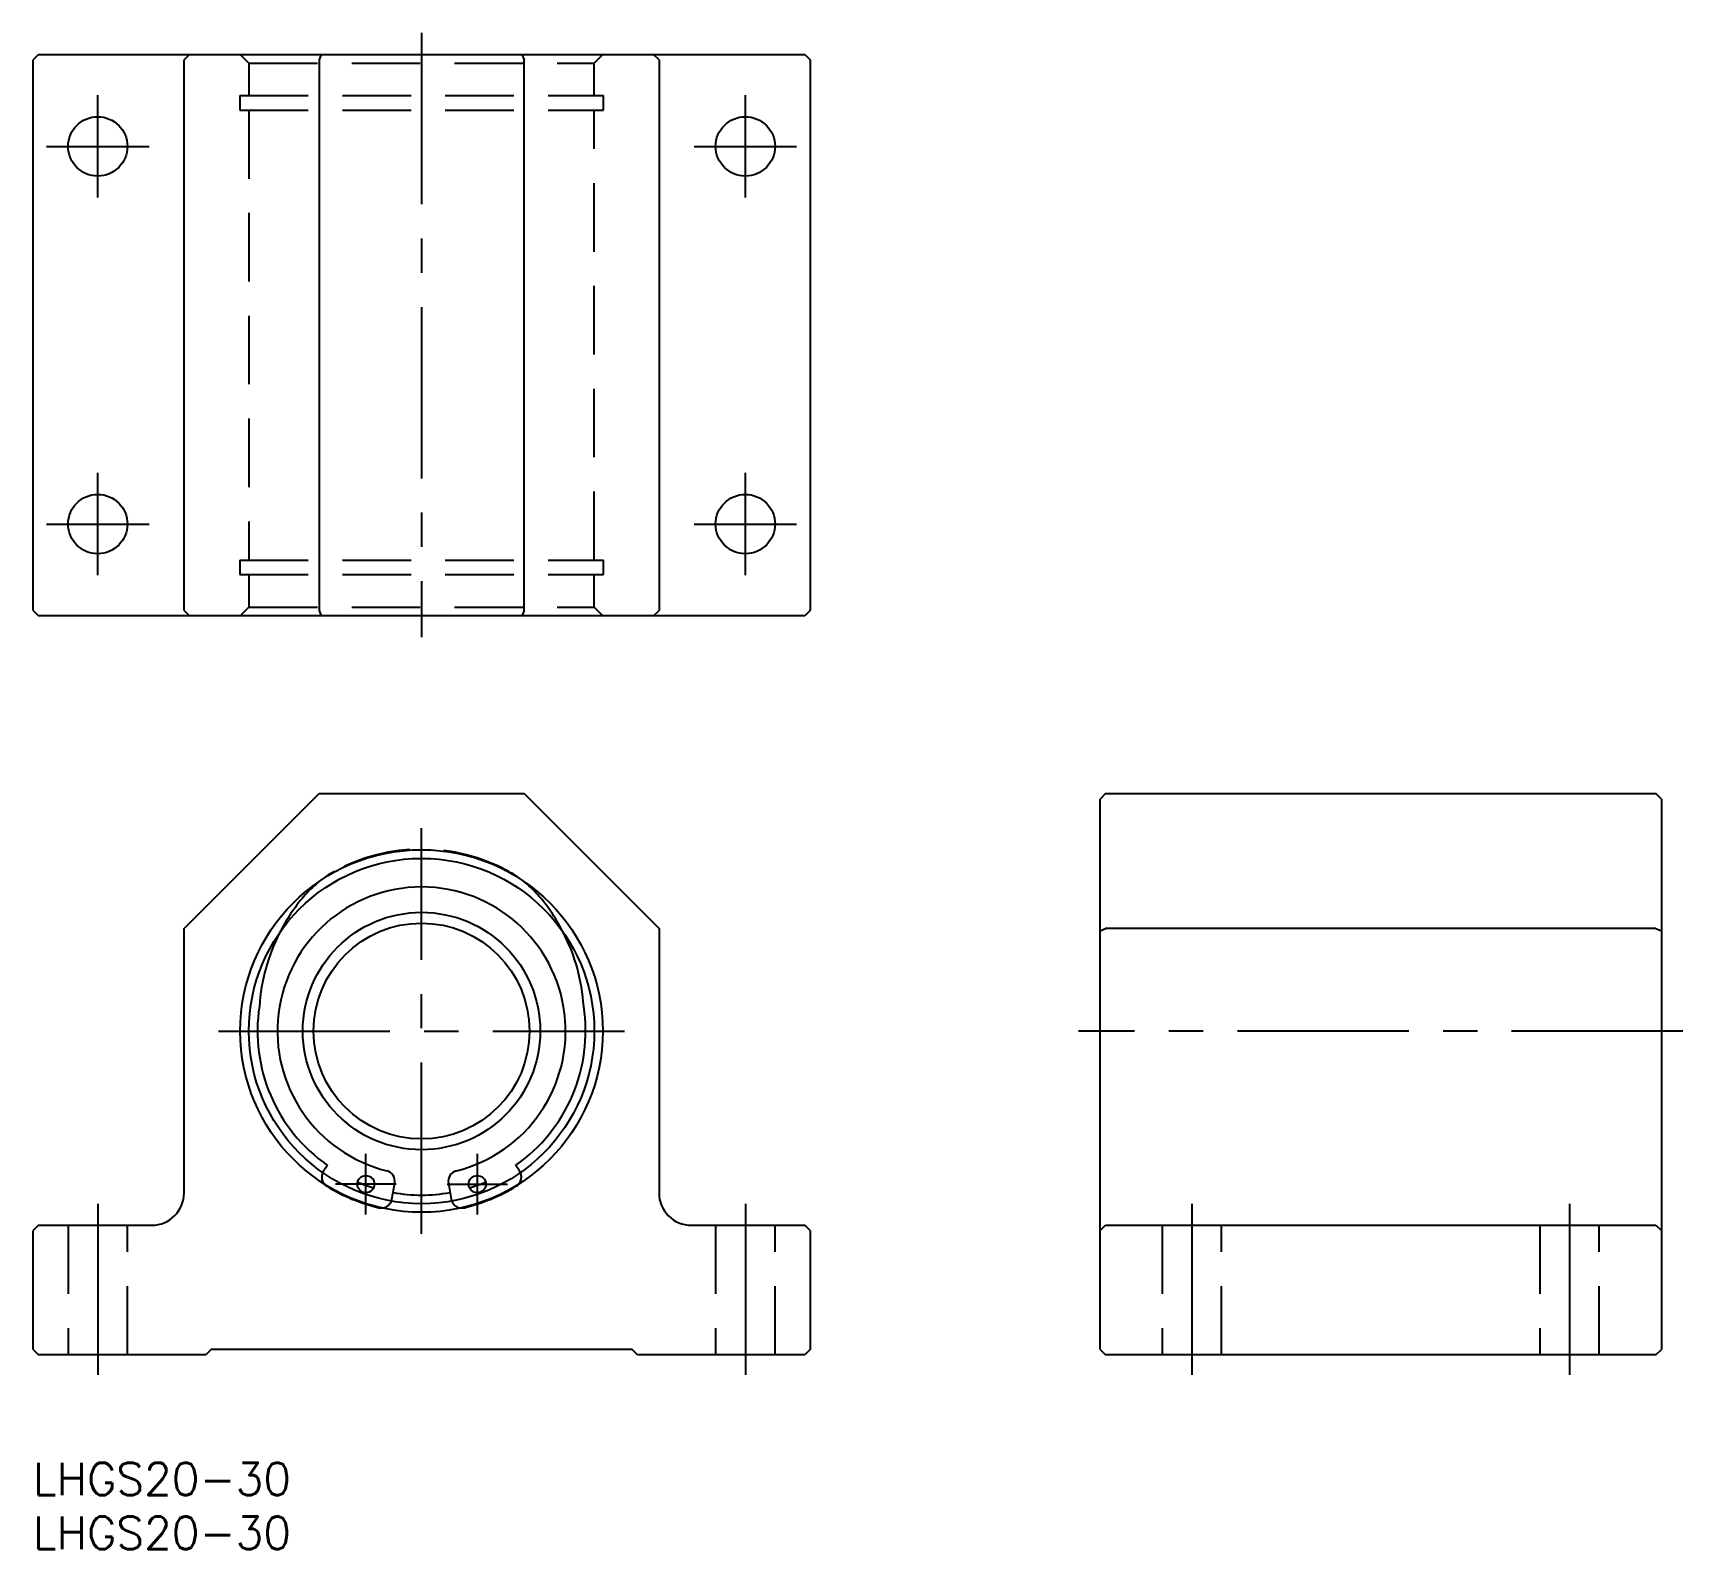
# Model space of a CAD drawing. Extents: x 0 to 153, y -8 to 132.
import ezdxf

# ---------------------------------------------------------------- set-up
doc = ezdxf.new("R2010")
doc.units = 0
doc.header["$LTSCALE"] = 0.5
doc.linetypes.add('CENTER', pattern=[50.8, 31.75, -6.35, 6.35, -6.35])
doc.linetypes.add('DASHED', pattern=[19.05, 12.7, -6.35])
for name, color, linetype in [('MSM_CENTER', 1, 'CENTER'), ('MSM_CONTINUOUS', 7, 'CONTINUOUS'), ('MSM_DASHED', 4, 'DASHED'), ('MSM_PART_NUMBER', 7, 'CONTINUOUS')]:
    doc.layers.add(name, color=color, linetype=linetype)
doc.styles.get("Standard").update_dxf_attribs({"font": 'txt.shx', "height": 3, "bigfont": 'bigfont.shx'})

# ---------------------------------------------------------------- blocks, each defined once
blk = doc.blocks.new('*U2')
at = {"layer": 'MSM_PART_NUMBER'}
blk.add_text('LHGS20-30', height=3, dxfattribs=at).set_placement((0, -3))
blk = doc.blocks.new('*U3')
at = {"layer": 'MSM_PART_NUMBER'}
blk.add_text('LHGS20-30', height=3, dxfattribs=at).set_placement((0, -8))

msp = doc.modelspace()

# ---------------------------------------------------------------- linework, layer by layer
at = {"layer": 'MSM_CENTER'}
for p, q in [((36, 132.49), (36, 76.49)), ((6, 117.23), (6, 126.73)), ((66, 117.23), (66, 126.73)), ((1.25, 121.98), (10.75, 121.98)), ((61.25, 121.98), (70.75, 121.98)), ((6, 82.23), (6, 91.73)), ((66, 82.23), (66, 91.73)), ((1.25, 86.98), (10.75, 86.98)), ((61.25, 86.98), (70.75, 86.98)), ((36, 21.2), (36, 58.8)), ((17.2, 40), (54.8, 40)), ((152.87, 40), (96.87, 40)), ((30.84, 23.01), (30.84, 28.61)), ((41.16, 28.61), (41.16, 23.01)), ((33.64, 25.81), (28.04, 25.81)), ((38.36, 25.81), (43.96, 25.81)), ((6, 24), (6, 8)), ((66, 24), (66, 8)), ((107.38, 24), (107.38, 8)), ((142.37, 24), (142.37, 8))]:
    msp.add_line(p, q, dxfattribs=at)
at = {"layer": 'MSM_CONTINUOUS'}
for p, q in [((0.5, 130.49), (0, 129.99)), ((0, 78.98), (0, 129.99)), ((0.5, 130.49), (71.5, 130.49)), ((14.5, 130.49), (14, 129.99)), ((14, 78.98), (14, 129.99)), ((26.71, 130.49), (26.5, 129.99)), ((26.5, 129.99), (26.5, 78.98)), ((45.29, 130.49), (45.5, 129.99)), ((45.5, 78.98), (45.5, 129.99)), ((58, 129.99), (57.5, 130.49)), ((58, 129.99), (58, 78.98)), ((71.5, 130.49), (72, 129.99)), ((72, 129.99), (72, 78.98)), ((0, 78.98), (0.5, 78.49)), ((71.5, 78.49), (0.5, 78.49)), ((14, 78.98), (14.5, 78.49)), ((26.5, 78.98), (26.71, 78.49)), ((45.5, 78.98), (45.29, 78.49)), ((57.5, 78.49), (58, 78.98)), ((72, 78.98), (71.5, 78.49)), ((14, 49.5), (26.5, 62)), ((26.5, 62), (45.5, 62)), ((45.5, 62), (58, 49.5)), ((99.37, 62), (98.87, 61.5)), ((98.87, 10.5), (98.87, 61.5)), ((99.37, 62), (150.37, 62)), ((150.87, 61.5), (150.37, 62)), ((150.87, 61.5), (150.87, 10.5)), ((14, 25), (14, 49.5)), ((58, 49.5), (58, 25)), ((98.87, 49.29), (99.37, 49.5)), ((150.37, 49.5), (99.37, 49.5)), ((150.37, 49.5), (150.87, 49.29)), ((27.28, 27.55), (26.93, 27.04)), ((45.07, 27.04), (44.72, 27.55)), ((33.25, 24.42), (33.51, 25.9)), ((38.49, 25.9), (38.75, 24.42)), ((0.5, 22), (0, 21.5)), ((0, 10.5), (0, 21.5)), ((0.5, 22), (11, 22)), ((61, 22), (71.5, 22)), ((72, 21.5), (71.5, 22)), ((72, 21.5), (72, 10.5)), ((98.87, 21.5), (99.37, 22)), ((99.37, 22), (150.37, 22)), ((150.37, 22), (150.87, 21.5)), ((0, 10.5), (0.5, 10)), ((16, 10), (0.5, 10)), ((16.5, 10.5), (16, 10)), ((55.5, 10.5), (16.5, 10.5)), ((56, 10), (55.5, 10.5)), ((71.5, 10), (56, 10)), ((72, 10.5), (71.5, 10)), ((98.87, 10.5), (99.37, 10)), ((150.37, 10), (99.37, 10)), ((150.37, 10), (150.87, 10.5))]:
    msp.add_line(p, q, dxfattribs=at)
for centre, radius in [((6, 121.98), 2.75), ((66, 121.98), 2.75), ((6, 86.98), 2.75), ((66, 86.98), 2.75), ((36, 40), 16.8), ((36, 40), 16), ((36, 40), 11), ((36, 40), 10), ((30.84, 25.81), 0.8), ((41.16, 25.81), 0.8)]:
    msp.add_circle(centre, radius, dxfattribs=at)
for centre, radius, start, end in [((36, 40), 13.35, 283.996, 256.004), ((38.44, 41.16), 17.5, 152.998, 176.305), ((33.56, 41.16), 17.5, 3.695, 27.002), ((36, 40), 15.2, 171.337, 235), ((36, 40), 15.2, 305, 8.663), ((27.75, 26.47), 1, 145, 155.4611), ((36, 40), 15.2, 246.9979, 253.0021), ((32.53, 26.08), 1, 350, 76.004), ((39.47, 26.08), 1, 103.996, 190), ((36, 40), 15.2, 286.9979, 293.0021), ((44.25, 26.47), 1, 24.5389, 35), ((11, 25), 3, 270, 0), ((36, 40), 15.2, 260, 280), ((61, 25), 3, 180, 270), ((32.27, 24.6), 1, 339.5389, 350), ((39.73, 24.6), 1, 190, 200.4611)]:
    msp.add_arc(centre, radius, start, end, dxfattribs=at)
at = {"layer": 'MSM_DASHED'}
for p, q in [((19.2, 130.49), (20, 129.69)), ((52, 129.69), (52.8, 130.49)), ((20, 129.69), (52, 129.69)), ((20, 129.69), (20, 126.69)), ((52, 126.69), (52, 129.69)), ((19.15, 126.69), (52.85, 126.69)), ((19.15, 126.69), (19.15, 125.33)), ((52.85, 125.33), (52.85, 126.69)), ((19.15, 125.33), (52.85, 125.33)), ((20, 125.33), (20, 83.64)), ((52, 83.64), (52, 125.33)), ((19.15, 83.64), (52.85, 83.64)), ((19.15, 83.64), (19.15, 82.29)), ((52.85, 82.29), (52.85, 83.64)), ((19.15, 82.29), (52.85, 82.29)), ((20, 82.29), (20, 79.28)), ((52, 79.28), (52, 82.29)), ((20, 79.28), (19.2, 78.49)), ((20, 79.28), (52, 79.28)), ((52.8, 78.49), (52, 79.28)), ((3.25, 22), (3.25, 10)), ((8.75, 10), (8.75, 22)), ((63.25, 22), (63.25, 10)), ((68.75, 10), (68.75, 22)), ((104.62, 22), (104.62, 10)), ((110.12, 10), (110.12, 22)), ((139.62, 22), (139.62, 10)), ((145.12, 10), (145.12, 22))]:
    msp.add_line(p, q, dxfattribs=at)
for centre, radius, start, end in [((36, 40), 16.85, 61.3544, 118.6456), ((32.72, 46.01), 10, 118.6456, 139.71), ((39.28, 46.01), 10, 40.29, 61.3544), ((38.44, 41.16), 17.5, 139.71, 152.998), ((33.56, 41.16), 17.5, 27.002, 40.29), ((27.75, 26.47), 1, 155.4611, 238.6173), ((44.25, 26.47), 1, 301.3827, 24.5389), ((36, 40), 16.85, 238.6173, 256.3827), ((36, 40), 16.85, 283.6173, 301.3827), ((32.27, 24.6), 1, 256.3827, 339.5389), ((39.73, 24.6), 1, 200.4611, 283.6173)]:
    msp.add_arc(centre, radius, start, end, dxfattribs=at)

# ---------------------------------------------------------------- block references
at = {"layer": 'MSM_CONTINUOUS'}
for name in ['*U2', '*U3']:
    msp.add_blockref(name, (0, 0), dxfattribs=at)

doc.saveas('drawing.dxf')
